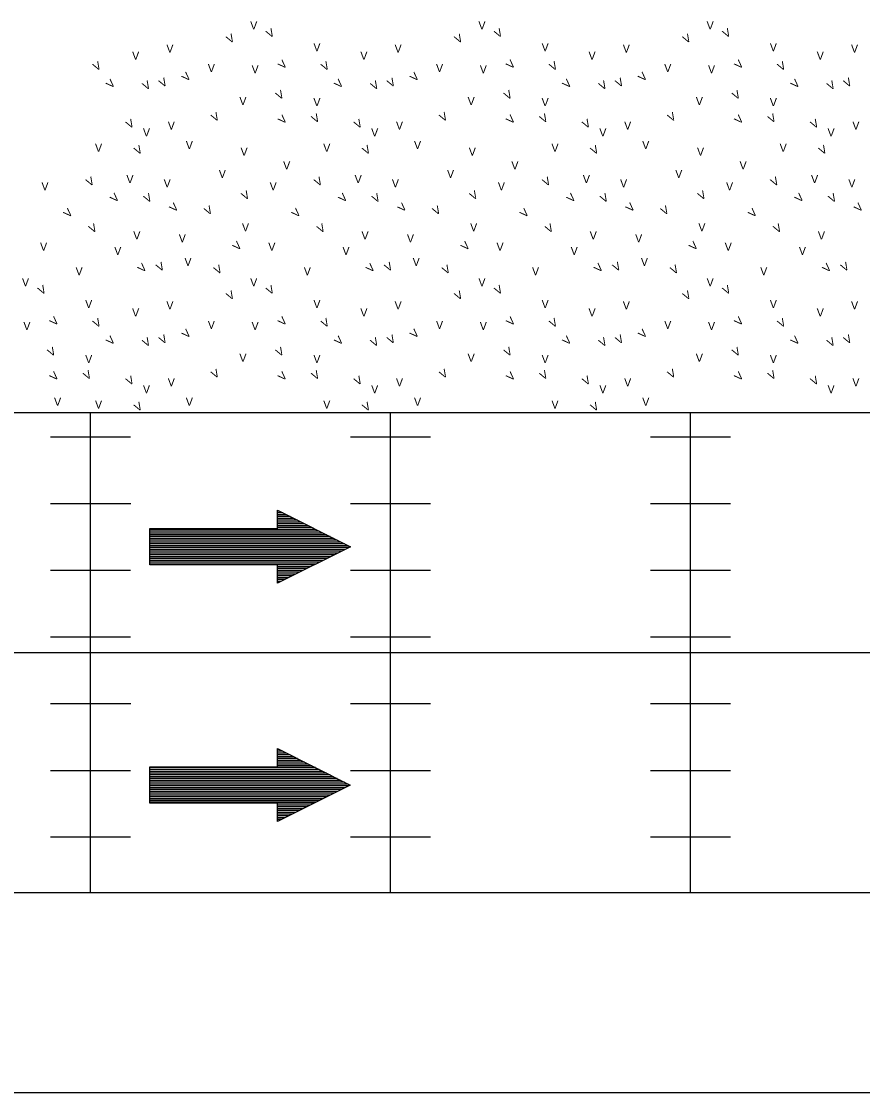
# Model space of a CAD drawing. Extents: x 997.6 to 1036.8, y 998.9 to 1022.7.
# Drawn here: x 1011.925 to 1014.028, y 1006.774 to 1009.451 of the extents above; entities that cross this region are included whole.
import ezdxf

# ---------------------------------------------------------------- set-up
doc = ezdxf.new("R2010")
doc.units = 0
doc.layers.add('Level 1', color=7, linetype='Continuous')

msp = doc.modelspace()

# ---------------------------------------------------------------- linework, layer by layer
at = {"layer": 'Level 1'}
for p, q in [((1007.9884, 1008.474), (1014.12, 1008.474)), ((1012.098, 1007.274), (1012.098, 1008.474)), ((1012.098, 1007.274), (1012.098, 1008.474)), ((1012.098, 1007.274), (1012.098, 1008.474)), ((1012.098, 1007.274), (1012.098, 1008.474)), ((1012.848, 1007.274), (1012.848, 1008.474)), ((1012.848, 1007.274), (1012.848, 1008.474)), ((1012.848, 1007.274), (1012.848, 1008.474)), ((1012.848, 1007.274), (1012.848, 1008.474)), ((1012.848, 1007.274), (1012.848, 1008.474)), ((1013.598, 1007.274), (1013.598, 1008.474)), ((1013.598, 1007.274), (1013.598, 1008.474)), ((1013.598, 1007.274), (1013.598, 1008.474)), ((1013.598, 1007.274), (1013.598, 1008.474)), ((1013.598, 1007.274), (1013.598, 1008.474)), ((1013.598, 1007.274), (1013.598, 1008.474)), ((1011.998, 1008.4127), (1012.198, 1008.4128)), ((1012.748, 1008.4127), (1012.948, 1008.4128)), ((1013.498, 1008.4127), (1013.698, 1008.4128)), ((1011.998, 1008.2462), (1012.1981, 1008.2462)), ((1012.748, 1008.2462), (1012.9481, 1008.2462)), ((1013.498, 1008.2462), (1013.6981, 1008.2462)), ((1011.998, 1008.0795), (1012.198, 1008.0795)), ((1012.748, 1008.0795), (1012.948, 1008.0795)), ((1013.498, 1008.0795), (1013.698, 1008.0795)), ((1011.998, 1007.9128), (1012.198, 1007.9128)), ((1012.748, 1007.9128), (1012.948, 1007.9128)), ((1013.498, 1007.9128), (1013.698, 1007.9128)), ((1009.8378, 1007.874), (1015.8973, 1007.874)), ((1011.998, 1007.7462), (1012.1981, 1007.7462)), ((1012.748, 1007.7462), (1012.9481, 1007.7462)), ((1013.498, 1007.7462), (1013.6981, 1007.7462)), ((1011.998, 1007.5794), (1012.198, 1007.5794)), ((1012.748, 1007.5794), (1012.948, 1007.5794)), ((1013.498, 1007.5794), (1013.698, 1007.5794)), ((1011.9979, 1007.4128), (1012.198, 1007.4128)), ((1012.7479, 1007.4128), (1012.948, 1007.4128)), ((1013.4979, 1007.4128), (1013.698, 1007.4128)), ((1007.9884, 1007.274), (1029.0777, 1007.274)), ((1007.5853, 1006.774), (1029.0777, 1006.774))]:
    msp.add_line(p, q, dxfattribs=at)
for points in [[(1012.7474, 1008.138), (1012.5652, 1008.0472), (1012.5652, 1008.0928), (1012.2461, 1008.0928), (1012.2461, 1008.1839), (1012.5652, 1008.1839), (1012.5652, 1008.2295)], [(1012.7473, 1007.5424), (1012.565, 1007.4516), (1012.565, 1007.4972), (1012.2459, 1007.4972), (1012.2459, 1007.5883), (1012.565, 1007.5883), (1012.565, 1007.6339)]]:
    msp.add_lwpolyline(points, close=True, dxfattribs=at)
for points in [[(1012.5695, 1008.2273), (1012.5652, 1008.2273)], [(1012.5787, 1008.2228), (1012.5652, 1008.2228)], [(1012.5877, 1008.2182), (1012.5652, 1008.2182)], [(1012.5968, 1008.2137), (1012.5652, 1008.2137)], [(1012.6058, 1008.209), (1012.5652, 1008.209)], [(1012.6149, 1008.2045), (1012.5652, 1008.2045)], [(1012.624, 1008.1999), (1012.5652, 1008.1999)], [(1012.6603, 1008.1817), (1012.2461, 1008.1817)], [(1012.6694, 1008.1772), (1012.2461, 1008.1772)], [(1012.6786, 1008.1725), (1012.2461, 1008.1725)], [(1012.6331, 1008.1954), (1012.5652, 1008.1954)], [(1012.6422, 1008.1908), (1012.5652, 1008.1908)], [(1012.6422, 1008.1908), (1012.5652, 1008.1908)], [(1012.6513, 1008.1863), (1012.5652, 1008.1863)], [(1012.6876, 1008.168), (1012.2461, 1008.168)], [(1012.6967, 1008.1635), (1012.2461, 1008.1635)], [(1012.7057, 1008.159), (1012.2461, 1008.159)], [(1012.7148, 1008.1543), (1012.2461, 1008.1543)], [(1012.7238, 1008.1498), (1012.2461, 1008.1498)], [(1012.7329, 1008.1453), (1012.2461, 1008.1453)], [(1012.742, 1008.1408), (1012.2461, 1008.1408)], [(1012.7437, 1008.1361), (1012.2461, 1008.1361)], [(1012.7345, 1008.1315), (1012.2461, 1008.1315)], [(1012.7345, 1008.1315), (1012.2461, 1008.1315)], [(1012.7253, 1008.127), (1012.2461, 1008.127)], [(1012.7162, 1008.1224), (1012.2461, 1008.1224)], [(1012.707, 1008.1178), (1012.2461, 1008.1178)], [(1012.6979, 1008.1133), (1012.2461, 1008.1133)], [(1012.6887, 1008.1088), (1012.2461, 1008.1088)], [(1012.6796, 1008.1042), (1012.2461, 1008.1042)], [(1012.6704, 1008.0997), (1012.2461, 1008.0997)], [(1012.6613, 1008.0951), (1012.2461, 1008.0951)], [(1012.6568, 1008.0928), (1012.2461, 1008.0928)], [(1012.6476, 1008.0883), (1012.5652, 1008.0883)], [(1012.6384, 1008.0837), (1012.5652, 1008.0837)], [(1012.6293, 1008.0792), (1012.5652, 1008.0792)], [(1012.6202, 1008.0745), (1012.5652, 1008.0745)], [(1012.6111, 1008.07), (1012.5652, 1008.07)], [(1012.6018, 1008.0654), (1012.5652, 1008.0654)], [(1012.5927, 1008.0609), (1012.5652, 1008.0609)], [(1012.5835, 1008.0563), (1012.5652, 1008.0563)], [(1012.5744, 1008.0518), (1012.5652, 1008.0518)], [(1012.5653, 1008.0472), (1012.5652, 1008.0472)], [(1012.5693, 1007.6317), (1012.565, 1007.6317)], [(1012.5785, 1007.6272), (1012.565, 1007.6272)], [(1012.5875, 1007.6226), (1012.565, 1007.6226)], [(1012.5967, 1007.6181), (1012.565, 1007.6181)], [(1012.6057, 1007.6134), (1012.565, 1007.6134)], [(1012.6602, 1007.5861), (1012.2459, 1007.5861)], [(1012.6148, 1007.6089), (1012.565, 1007.6089)], [(1012.6238, 1007.6043), (1012.565, 1007.6043)], [(1012.6329, 1007.5998), (1012.565, 1007.5998)], [(1012.642, 1007.5952), (1012.565, 1007.5952)], [(1012.642, 1007.5952), (1012.565, 1007.5952)], [(1012.6511, 1007.5907), (1012.565, 1007.5907)], [(1012.6693, 1007.5816), (1012.2459, 1007.5816)], [(1012.6784, 1007.5769), (1012.2459, 1007.5769)], [(1012.6874, 1007.5724), (1012.2459, 1007.5724)], [(1012.6965, 1007.5679), (1012.2459, 1007.5679)], [(1012.7055, 1007.5634), (1012.2459, 1007.5634)], [(1012.7146, 1007.5588), (1012.2459, 1007.5588)], [(1012.7237, 1007.5543), (1012.2459, 1007.5543)], [(1012.7328, 1007.5497), (1012.2459, 1007.5497)], [(1012.7418, 1007.5452), (1012.2459, 1007.5452)], [(1012.7435, 1007.5405), (1012.2459, 1007.5405)], [(1012.7343, 1007.5359), (1012.2459, 1007.5359)], [(1012.7343, 1007.5359), (1012.2459, 1007.5359)], [(1012.7252, 1007.5314), (1012.2459, 1007.5314)], [(1012.716, 1007.5268), (1012.2459, 1007.5268)], [(1012.7068, 1007.5223), (1012.2459, 1007.5223)], [(1012.6978, 1007.5177), (1012.2459, 1007.5177)], [(1012.6885, 1007.5132), (1012.2459, 1007.5132)], [(1012.6794, 1007.5086), (1012.2459, 1007.5086)], [(1012.6703, 1007.5041), (1012.2459, 1007.5041)], [(1012.6612, 1007.4995), (1012.2459, 1007.4995)], [(1012.6566, 1007.4972), (1012.2459, 1007.4972)], [(1012.6474, 1007.4927), (1012.565, 1007.4927)], [(1012.6383, 1007.4881), (1012.565, 1007.4881)], [(1012.6291, 1007.4836), (1012.565, 1007.4836)], [(1012.62, 1007.4789), (1012.565, 1007.4789)], [(1012.6109, 1007.4744), (1012.565, 1007.4744)], [(1012.6017, 1007.4698), (1012.565, 1007.4698)], [(1012.5925, 1007.4653), (1012.565, 1007.4653)], [(1012.5833, 1007.4607), (1012.565, 1007.4607)], [(1012.5743, 1007.4562), (1012.565, 1007.4562)], [(1012.5651, 1007.4516), (1012.565, 1007.4516)]]:
    msp.add_lwpolyline(points, dxfattribs=at)

# ---------------------------------------------------------------- texts
for p in [(1012.4969, 1009.4313), (1013.0675, 1009.4313), (1013.6381, 1009.4313), (1012.2873, 1009.3735), (1012.6549, 1009.3769), (1012.8579, 1009.3735), (1013.2255, 1009.3769), (1013.4285, 1009.3735), (1013.7961, 1009.3769), (1013.9991, 1009.3735), (1012.2017, 1009.3557), (1012.7723, 1009.3557), (1013.3428, 1009.3557), (1013.9134, 1009.3557), (1012.3909, 1009.3248), (1012.5003, 1009.3219), (1012.9615, 1009.3248), (1013.0709, 1009.3219), (1013.5321, 1009.3248), (1013.6415, 1009.3219), (1012.4699, 1009.2423), (1012.6549, 1009.2395), (1013.0405, 1009.2423), (1013.2255, 1009.2395), (1013.6111, 1009.2423), (1013.7961, 1009.2395), (1012.2908, 1009.1811), (1012.8613, 1009.1811), (1013.4319, 1009.1811), (1014.0025, 1009.1811), (1012.2287, 1009.1639), (1012.7993, 1009.1639), (1013.3698, 1009.1639), (1013.9404, 1009.1639), (1012.1089, 1009.1255), (1012.3359, 1009.1324), (1012.6795, 1009.1255), (1012.9065, 1009.1324), (1013.2501, 1009.1255), (1013.4771, 1009.1324), (1013.8207, 1009.1255), (1012.4728, 1009.1158), (1013.0434, 1009.1158), (1013.614, 1009.1158), (1012.5793, 1009.0815), (1013.1499, 1009.0815), (1013.7205, 1009.0815), (1012.1874, 1009.0471), (1012.2805, 1009.0368), (1012.4184, 1009.0603), (1012.758, 1009.0471), (1012.8511, 1009.0368), (1012.989, 1009.0603), (1013.3286, 1009.0471), (1013.4217, 1009.0368), (1013.5596, 1009.0603), (1013.8992, 1009.0471), (1013.9923, 1009.0368), (1011.9749, 1009.0293), (1012.5455, 1009.0293), (1013.1161, 1009.0293), (1013.6867, 1009.0293), (1012.2046, 1008.9063), (1012.4763, 1008.9268), (1012.7752, 1008.9063), (1013.0468, 1008.9268), (1013.3458, 1008.9063), (1013.6174, 1008.9268), (1013.9163, 1008.9063), (1011.9715, 1008.8782), (1012.3183, 1008.8994), (1012.5421, 1008.8782), (1012.8888, 1008.8994), (1013.1127, 1008.8782), (1013.4594, 1008.8994), (1013.6833, 1008.8782), (1012.157, 1008.8678), (1012.7276, 1008.8678), (1013.2982, 1008.8678), (1013.8688, 1008.8678), (1012.3325, 1008.8403), (1012.9031, 1008.8403), (1013.4737, 1008.8403), (1012.0603, 1008.8169), (1012.6309, 1008.8169), (1013.2015, 1008.8169), (1013.7721, 1008.8169), (1011.9263, 1008.7894), (1012.4969, 1008.7894), (1013.0675, 1008.7894), (1013.6381, 1008.7894), (1012.0843, 1008.7351), (1012.2873, 1008.7317), (1012.6549, 1008.7351), (1012.8579, 1008.7317), (1013.2255, 1008.7351), (1013.4285, 1008.7317), (1013.7961, 1008.7351), (1013.9991, 1008.7317), (1012.2017, 1008.7138), (1012.7723, 1008.7138), (1013.3428, 1008.7138), (1013.9134, 1008.7138), (1011.9298, 1008.6801), (1012.3909, 1008.6829), (1012.5003, 1008.6801), (1012.9615, 1008.6829), (1013.0709, 1008.6801), (1013.5321, 1008.6829), (1013.6415, 1008.6801), (1012.0843, 1008.5977), (1012.4699, 1008.6005), (1012.6549, 1008.5977), (1013.0405, 1008.6005), (1013.2255, 1008.5977), (1013.6111, 1008.6005), (1013.7961, 1008.5977), (1012.2908, 1008.5393), (1012.8613, 1008.5393), (1013.4319, 1008.5393), (1014.0025, 1008.5393), (1012.2287, 1008.5221), (1012.7993, 1008.5221), (1013.3698, 1008.5221), (1013.9404, 1008.5221), (1012.0065, 1008.4906), (1012.1089, 1008.4837), (1012.3359, 1008.4906), (1012.6795, 1008.4837), (1012.9065, 1008.4906), (1013.2501, 1008.4837), (1013.4771, 1008.4906)]:
    msp.add_text('V', height=0.02, dxfattribs=at).set_placement(p)
for rotation, p in [(29.9221, (1012.5445, 1009.4088)), (29.9221, (1013.1151, 1009.4088)), (29.9221, (1013.6857, 1009.4088)), (29.9221, (1012.4448, 1009.3951)), (29.9221, (1013.0154, 1009.3951)), (29.9221, (1013.586, 1009.3951)), (29.9221, (1012.1113, 1009.3263)), (45, (1012.5785, 1009.3301)), (29.9221, (1012.6819, 1009.3263)), (45, (1013.1491, 1009.3301)), (29.9221, (1013.2525, 1009.3263)), (45, (1013.7197, 1009.3301)), (29.9221, (1013.8231, 1009.3263)), (45, (1012.338, 1009.2992)), (45, (1012.9086, 1009.2992)), (45, (1013.4792, 1009.2992)), (45, (1012.1488, 1009.2819)), (29.9221, (1012.235, 1009.2783)), (29.9221, (1012.2765, 1009.2852)), (45, (1012.7193, 1009.2819)), (29.9221, (1012.8056, 1009.2783)), (29.9221, (1012.8471, 1009.2852)), (45, (1013.2899, 1009.2819)), (29.9221, (1013.3762, 1009.2783)), (29.9221, (1013.4177, 1009.2852)), (45, (1013.8605, 1009.2819)), (29.9221, (1013.9468, 1009.2783)), (29.9221, (1013.9883, 1009.2852)), (29.9221, (1012.5685, 1009.2543)), (29.9221, (1013.1391, 1009.2543)), (29.9221, (1013.7097, 1009.2543)), (29.9221, (1012.407, 1009.1993)), (45, (1012.5785, 1009.1927)), (29.9221, (1012.6578, 1009.1958)), (29.9221, (1012.9776, 1009.1993)), (45, (1013.1491, 1009.1927)), (29.9221, (1013.2284, 1009.1958)), (29.9221, (1013.5482, 1009.1993)), (45, (1013.7197, 1009.1927)), (29.9221, (1013.799, 1009.1958)), (29.9221, (1012.1938, 1009.1821)), (29.9221, (1012.7643, 1009.1821)), (29.9221, (1013.3349, 1009.1821)), (29.9221, (1013.9055, 1009.1821)), (29.9221, (1012.2143, 1009.1168)), (29.9221, (1012.7849, 1009.1168)), (29.9221, (1013.3555, 1009.1168)), (29.9221, (1013.9261, 1009.1168)), (29.9221, (1012.0941, 1009.0378)), (29.9221, (1012.6647, 1009.0378)), (29.9221, (1013.2353, 1009.0378)), (29.9221, (1013.8058, 1009.0378)), (29.9221, (1012.4826, 1009.0034)), (29.9221, (1013.0532, 1009.0034)), (29.9221, (1013.6238, 1009.0034)), (45, (1012.159, 1008.9968)), (29.9221, (1012.2384, 1008.9966)), (45, (1012.7296, 1008.9968)), (29.9221, (1012.809, 1008.9966)), (45, (1013.3002, 1008.9968)), (29.9221, (1013.3796, 1008.9966)), (45, (1013.8708, 1008.9968)), (29.9221, (1013.9502, 1008.9966)), (45, (1012.0423, 1008.959)), (45, (1012.3071, 1008.9728)), (29.9221, (1012.3898, 1008.9657)), (45, (1012.6128, 1008.959)), (45, (1012.8777, 1008.9728)), (29.9221, (1012.9604, 1008.9657)), (45, (1013.1834, 1008.959)), (45, (1013.4483, 1008.9728)), (29.9221, (1013.531, 1008.9657)), (45, (1013.754, 1008.959)), (45, (1014.0188, 1008.9728)), (29.9221, (1012.101, 1008.921)), (29.9221, (1012.6716, 1008.921)), (29.9221, (1013.2422, 1008.921)), (29.9221, (1013.8128, 1008.921)), (45, (1012.4651, 1008.8766)), (45, (1013.0357, 1008.8766)), (45, (1013.6063, 1008.8766)), (45, (1012.2278, 1008.8216)), (29.9221, (1012.2696, 1008.8248)), (29.9221, (1012.4139, 1008.8179)), (45, (1012.7983, 1008.8216)), (29.9221, (1012.8402, 1008.8248)), (29.9221, (1012.9845, 1008.8179)), (45, (1013.3689, 1008.8216)), (29.9221, (1013.4108, 1008.8248)), (29.9221, (1013.5551, 1008.8179)), (45, (1013.9395, 1008.8216)), (29.9221, (1013.9813, 1008.8248)), (29.9221, (1011.9739, 1008.767)), (29.9221, (1012.5445, 1008.767)), (29.9221, (1013.1151, 1008.767)), (29.9221, (1013.6857, 1008.767)), (29.9221, (1012.4448, 1008.7533)), (29.9221, (1013.0154, 1008.7533)), (29.9221, (1013.586, 1008.7533)), (45, (1012.0079, 1008.6883)), (29.9221, (1012.1113, 1008.6845)), (45, (1012.5785, 1008.6883)), (29.9221, (1012.6819, 1008.6845)), (45, (1013.1491, 1008.6883)), (29.9221, (1013.2525, 1008.6845)), (45, (1013.7197, 1008.6883)), (29.9221, (1013.8231, 1008.6845)), (45, (1012.338, 1008.6573)), (45, (1012.9086, 1008.6573)), (45, (1013.4792, 1008.6573)), (45, (1012.1488, 1008.6401)), (29.9221, (1012.235, 1008.6364)), (29.9221, (1012.2765, 1008.6433)), (45, (1012.7193, 1008.6401)), (29.9221, (1012.8056, 1008.6364)), (29.9221, (1012.8471, 1008.6433)), (45, (1013.2899, 1008.6401)), (29.9221, (1013.3762, 1008.6364)), (29.9221, (1013.4177, 1008.6433)), (45, (1013.8605, 1008.6401)), (29.9221, (1013.9468, 1008.6364)), (29.9221, (1013.9883, 1008.6433)), (29.9221, (1011.9979, 1008.6124)), (29.9221, (1012.5685, 1008.6124)), (29.9221, (1013.1391, 1008.6124)), (29.9221, (1013.7097, 1008.6124)), (45, (1012.0079, 1008.5508)), (29.9221, (1012.0873, 1008.554)), (29.9221, (1012.407, 1008.5574)), (45, (1012.5785, 1008.5508)), (29.9221, (1012.6578, 1008.554)), (29.9221, (1012.9776, 1008.5574)), (45, (1013.1491, 1008.5508)), (29.9221, (1013.2284, 1008.554)), (29.9221, (1013.5482, 1008.5574)), (45, (1013.7197, 1008.5508)), (29.9221, (1013.799, 1008.554)), (29.9221, (1012.1938, 1008.5403)), (29.9221, (1012.7643, 1008.5403)), (29.9221, (1013.3349, 1008.5403)), (29.9221, (1013.9055, 1008.5403)), (29.9221, (1012.2143, 1008.475)), (29.9221, (1012.7849, 1008.475)), (29.9221, (1013.3555, 1008.475))]:
    msp.add_text('V', height=0.02, rotation=rotation, dxfattribs=at).set_placement(p)

doc.saveas('drawing.dxf')
